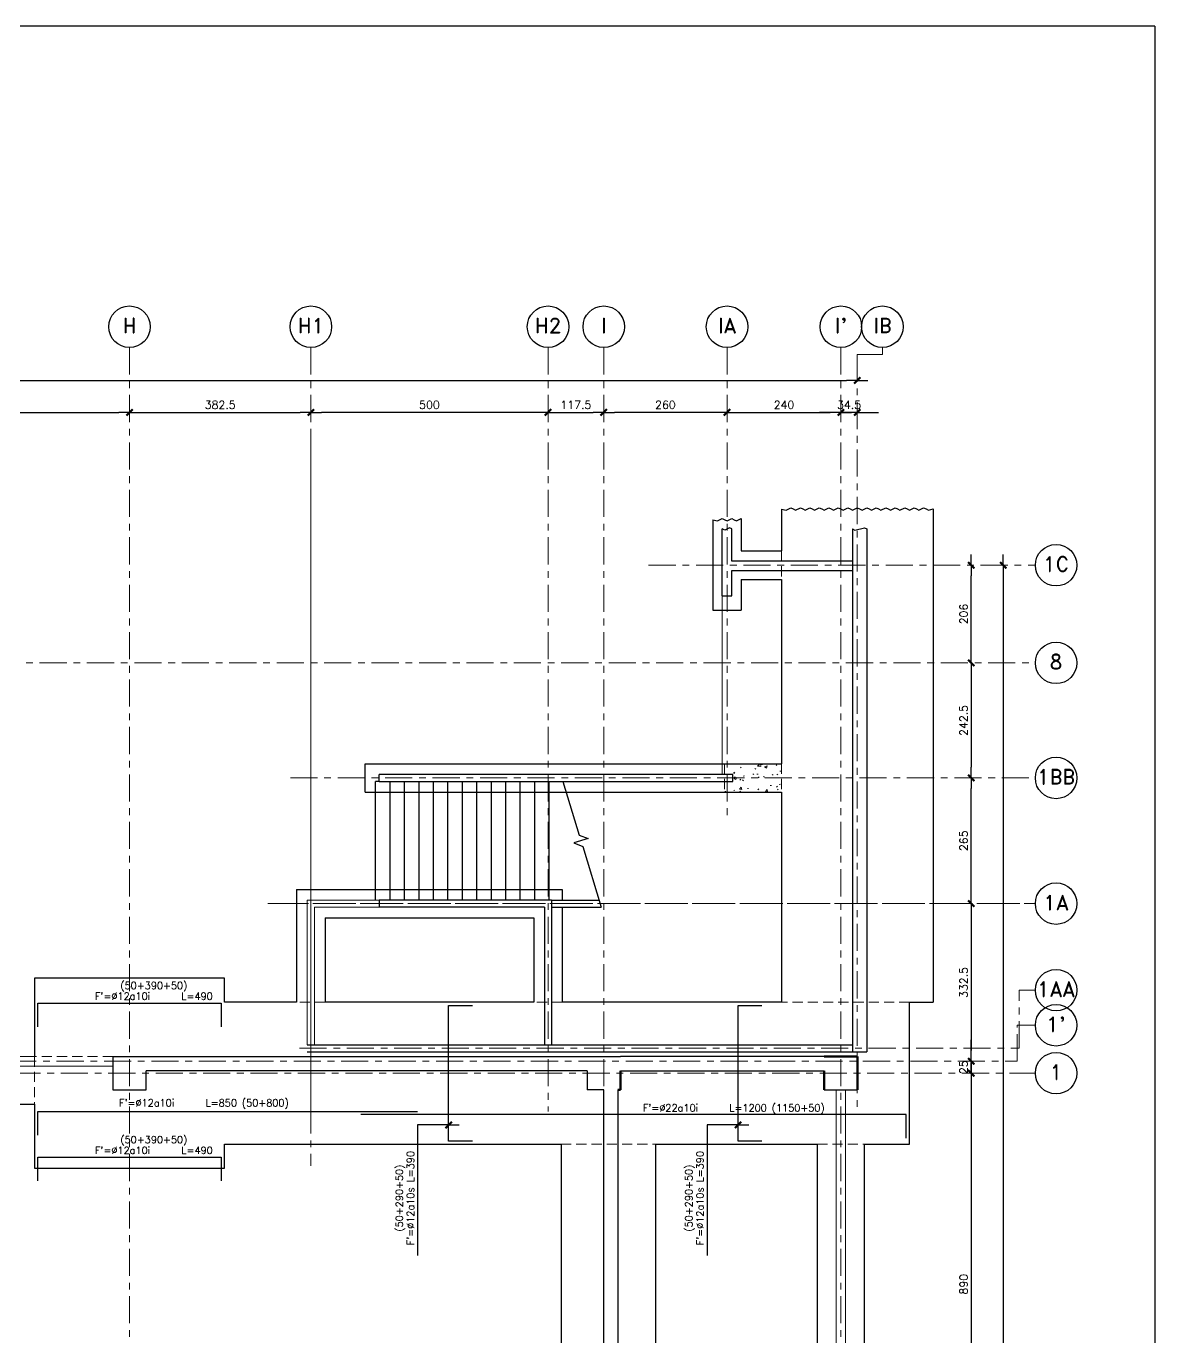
# Model space of a CAD drawing. Extents: x -4 to 6083, y -4 to 8618.
# Drawn here: x 3703 to 6083, y 5854 to 8618 of the extents above; entities that cross this region are included whole.
import ezdxf
from ezdxf.enums import TextEntityAlignment as Align
from ezdxf.xclip import XClip

# ---------------------------------------------------------------- set-up
doc = ezdxf.new("R2010")
doc.units = 0
doc.header["$LTSCALE"] = 45
doc.header["$MEASUREMENT"] = 0
doc.header["$XCLIPFRAME"] = 0
doc.linetypes.add('2017_67-100$0$Grid Line', pattern=[2.2224999999999997, 1.27, -0.3175, 0.3175, -0.3175])
doc.linetypes.add('2017_67-100$0$RLE-PROYECCION', pattern=[0.7143800000000001, 0.4762500000000001, -0.23813])
doc.layers.get('0').update_dxf_attribs({"linetype": 'CONTINUOUS'})
for name, color, linetype, lineweight in [('2017_67-100$0$A-GENM', 3, 'CONTINUOUS', 15), ('2017_67-100$0$RLE-EJE', 3, 'CONTINUOUS', 25), ('2017_67-100$0$RLE-EJES', 1, '2017_67-100$0$Grid Line', 9), ('2017_67-100$0$RLE-FUNDACION', 3, 'CONTINUOUS', 25), ('2017_67-100$0$RLE-LOSA', 3, 'CONTINUOUS', 15), ('2017_67-100$0$RLE-MURO', 3, 'CONTINUOUS', 25), ('2017_67-100$0$RLE-PILAR', 5, 'CONTINUOUS', 50), ('2017_67-100$0$RLE-PROYECCION', 2, '2017_67-100$0$RLE-PROYECCION', 15), ('2017_67-100$0$RLE-VIGA', 3, 'CONTINUOUS', 15)]:
    doc.layers.add(name, color=color, linetype=linetype, lineweight=lineweight)
for name, color, linetype in [('2017_67-100$0$CONTORNOS', 3, 'CONTINUOUS'), ('2017_67-100$0$RLA-COTAS', 2, 'CONTINUOUS'), ('fe', 7, 'CONTINUOUS'), ('RLA-FORMATO', 7, 'CONTINUOUS'), ('TEXTOS-SM', 3, 'CONTINUOUS')]:
    doc.layers.add(name, color=color, linetype=linetype)
doc.styles.add('2017_67-100$0$ROMAND', font='romand', dxfattribs={"height": 31.5})
doc.styles.add('2017_67-100$0$ROMANS', font='ROMANS.shx', dxfattribs={"height": 16.875})
doc.styles.add('ROMANS', font='ROMANS.shx', dxfattribs={"height": 16.875})
doc.styles.add('ROMANS0', font='romans.shx')
doc.dimstyles.new('2017_67-100$0$ING-75', dxfattribs={"dimscale": 75, "dimtxt": 0.27, "dimasz": 0.3, "dimexe": 0, "dimexo": 0, "dimgap": 0.1, "dimtad": 1, "dimdec": 1, "dimzin": 12, "dimdsep": 46, "dimtxsty": '2017_67-100$0$ROMANS', "dimblk": '2017_67-100$0$TICK1', "dimblk1": '2017_67-100$0$TICK1', "dimblk2": '2017_67-100$0$TICK1', "dimcen": 0.09, "dimclrd": 2, "dimclre": 1, "dimclrt": 3, "dimadec": 0, "dimazin": 0, "dimtfac": 1, "dimtdec": 0, "dimtix": 1, "dimtmove": 2, "dimatfit": 3, "dimldrblk": '2017_67-100$0$TICK1', "dimfxl": 0, "dimfxlon": 1, "dimtolj": 1, "dimtzin": 0, "dimarcsym": 0})
doc.dimstyles.new('ING-75', dxfattribs={"dimscale": 75, "dimtxt": 0.27, "dimasz": 0.3, "dimexe": 0, "dimexo": 0, "dimgap": 0.1, "dimtad": 1, "dimdec": 1, "dimzin": 12, "dimdsep": 46, "dimtxsty": 'ROMANS', "dimblk": 'TICK1', "dimblk1": 'TICK1', "dimblk2": 'TICK1', "dimcen": 0.09, "dimclrd": 2, "dimclre": 1, "dimclrt": 3, "dimadec": 0, "dimazin": 0, "dimtfac": 1, "dimtdec": 0, "dimtix": 1, "dimtmove": 2, "dimatfit": 3, "dimldrblk": 'TICK1', "dimfxl": 0, "dimfxlon": 1, "dimtolj": 1, "dimtzin": 0, "dimarcsym": 0})

# ---------------------------------------------------------------- blocks, each defined once
blk = doc.blocks.new('2017_67-100$0$TICK1')
at = {"color": 2}
for points in [[(0, 0), (-1, 0)], [(1.818989403545856e-12, 0), (1.000000000001819, 0)]]:
    blk.add_lwpolyline(points, dxfattribs=at)
at = {"color": 2, "const_width": 0.2}
blk.add_lwpolyline([(-0.2999999999974534, -0.3000000000001819), (0.3000000000010914, 0.3000000000001819)], dxfattribs=at)
blk = doc.blocks.new('*D22')
at = {"layer": '2017_67-100$0$RLA-COTAS', "color": 2, "lineweight": -2, "transparency": 16777216}
blk.add_line((799.5645789146461, 7870.844550931538), (5314.088385683618, 7870.844550931538), dxfattribs=at)
at = {"layer": '2017_67-100$0$RLA-COTAS', "color": 2, "lineweight": -2, "transparency": 16777216, "xscale": 22.5, "yscale": 22.5, "zscale": 22.5, "rotation": 180}
blk.add_blockref('2017_67-100$0$TICK1', (777.0645789146461, 7870.844550931538), dxfattribs=at)
at = {"layer": '2017_67-100$0$RLA-COTAS', "color": 2, "lineweight": -2, "transparency": 16777216, "xscale": 22.5, "yscale": 22.5, "zscale": 22.5}
blk.add_blockref('2017_67-100$0$TICK1', (5336.588385683618, 7870.844550931538), dxfattribs=at)
at = {"layer": '2017_67-100$0$RLA-COTAS', "color": 3, "transparency": 16777216, "insert": (3056.826482299132, 7886.782050931538), "char_height": 16.875, "attachment_point": 5, "style": '2017_67-100$0$ROMANS'}
blk.add_mtext('\\A1;4559.5', dxfattribs=at)
blk = doc.blocks.new('*D29')
at = {"layer": '2017_67-100$0$RLA-COTAS', "color": 2, "lineweight": -2, "transparency": 16777216}
blk.add_line((2969.564982305362, 7803.344550931538), (3779.564982298241, 7803.344550931538), dxfattribs=at)
at = {"layer": '2017_67-100$0$RLA-COTAS', "color": 2, "lineweight": -2, "transparency": 16777216, "xscale": 22.5, "yscale": 22.5, "zscale": 22.5, "rotation": 180}
blk.add_blockref('2017_67-100$0$TICK1', (2947.064982305362, 7803.344550931538), dxfattribs=at)
at = {"layer": '2017_67-100$0$RLA-COTAS', "color": 2, "lineweight": -2, "transparency": 16777216, "xscale": 22.5, "yscale": 22.5, "zscale": 22.5}
blk.add_blockref('2017_67-100$0$TICK1', (3802.064982298241, 7803.344550931538), dxfattribs=at)
at = {"layer": '2017_67-100$0$RLA-COTAS', "color": 3, "transparency": 16777216, "insert": (3374.564982301802, 7819.282050931538), "char_height": 16.875, "attachment_point": 5, "style": '2017_67-100$0$ROMANS'}
blk.add_mtext('\\A1;855', dxfattribs=at)
blk = doc.blocks.new('*D30')
at = {"layer": '2017_67-100$0$RLA-COTAS', "color": 2, "lineweight": -2, "transparency": 16777216}
blk.add_line((3824.564982298241, 7803.344550931538), (4162.06498229502, 7803.344550931538), dxfattribs=at)
at = {"layer": '2017_67-100$0$RLA-COTAS', "color": 2, "lineweight": -2, "transparency": 16777216, "xscale": 22.5, "yscale": 22.5, "zscale": 22.5, "rotation": 180}
blk.add_blockref('2017_67-100$0$TICK1', (3802.064982298241, 7803.344550931538), dxfattribs=at)
at = {"layer": '2017_67-100$0$RLA-COTAS', "color": 2, "lineweight": -2, "transparency": 16777216, "xscale": 22.5, "yscale": 22.5, "zscale": 22.5}
blk.add_blockref('2017_67-100$0$TICK1', (4184.56498229502, 7803.344550931538), dxfattribs=at)
at = {"layer": '2017_67-100$0$RLA-COTAS', "color": 3, "transparency": 16777216, "insert": (3993.314982296631, 7819.282050931538), "char_height": 16.875, "attachment_point": 5, "style": '2017_67-100$0$ROMANS'}
blk.add_mtext('\\A1;382.5', dxfattribs=at)
blk = doc.blocks.new('*D31')
at = {"layer": '2017_67-100$0$RLA-COTAS', "color": 2, "lineweight": -2, "transparency": 16777216}
blk.add_line((4707.06498227392, 7803.344550931538), (4779.56498229141, 7803.344550931538), dxfattribs=at)
at = {"layer": '2017_67-100$0$RLA-COTAS', "color": 2, "lineweight": -2, "transparency": 16777216, "xscale": 22.5, "yscale": 22.5, "zscale": 22.5, "rotation": 180}
blk.add_blockref('2017_67-100$0$TICK1', (4684.56498227392, 7803.344550931538), dxfattribs=at)
at = {"layer": '2017_67-100$0$RLA-COTAS', "color": 2, "lineweight": -2, "transparency": 16777216, "xscale": 22.5, "yscale": 22.5, "zscale": 22.5}
blk.add_blockref('2017_67-100$0$TICK1', (4802.06498229141, 7803.344550931538), dxfattribs=at)
at = {"layer": '2017_67-100$0$RLA-COTAS', "color": 3, "transparency": 16777216, "insert": (4743.314982282665, 7819.282050931538), "char_height": 16.875, "attachment_point": 5, "style": '2017_67-100$0$ROMANS'}
blk.add_mtext('\\A1;117.5', dxfattribs=at)
blk = doc.blocks.new('*D32')
at = {"layer": '2017_67-100$0$RLA-COTAS', "color": 2, "lineweight": -2, "transparency": 16777216}
blk.add_line((5644.352397635053, 7458.587483501855), (5644.352397635053, 3598.971936074139), dxfattribs=at)
at = {"layer": '2017_67-100$0$RLA-COTAS', "color": 2, "lineweight": -2, "transparency": 16777216, "xscale": 22.5, "yscale": 22.5, "zscale": 22.5}
for p, rotation in [((5644.352397635053, 7481.087483501855), 90), ((5644.352397635053, 3576.471936074139), 270)]:
    blk.add_blockref('2017_67-100$0$TICK1', p, dxfattribs=dict(at, rotation=rotation))
at = {"layer": '2017_67-100$0$RLA-COTAS', "color": 3, "transparency": 16777216, "insert": (5628.414897635052, 5528.779709787998), "char_height": 16.875, "attachment_point": 5, "rotation": 90, "style": '2017_67-100$0$ROMANS'}
blk.add_mtext('\\A1;3904.6', dxfattribs=at)
blk = doc.blocks.new('*D33')
at = {"layer": '2017_67-100$0$RLA-COTAS', "color": 2, "lineweight": -2, "transparency": 16777216}
blk.add_line((5576.852397635061, 6745.130590701296), (5576.852397635061, 6457.627816945794), dxfattribs=at)
at = {"layer": '2017_67-100$0$RLA-COTAS', "color": 2, "lineweight": -2, "transparency": 16777216, "xscale": 22.5, "yscale": 22.5, "zscale": 22.5}
for p, rotation in [((5576.852397635061, 6767.630590701296), 90), ((5576.852397635061, 6435.127816945794), 270)]:
    blk.add_blockref('2017_67-100$0$TICK1', p, dxfattribs=dict(at, rotation=rotation))
at = {"layer": '2017_67-100$0$RLA-COTAS', "color": 3, "transparency": 16777216, "insert": (5560.914897635059, 6601.379203823546), "char_height": 16.875, "attachment_point": 5, "rotation": 90, "style": '2017_67-100$0$ROMANS'}
blk.add_mtext('\\A1;332.5', dxfattribs=at)
blk = doc.blocks.new('*D34')
at = {"layer": '2017_67-100$0$RLA-COTAS', "color": 2, "lineweight": -2, "transparency": 16777216}
for p, q in [((5576.852397635061, 6457.627816945794), (5576.852397635061, 6480.127816945794)), ((5576.852397635061, 6435.127816945794), (5576.852397635061, 6410.144482478068)), ((5576.852397635061, 6387.644482478068), (5576.852397635061, 6365.144482478068))]:
    blk.add_line(p, q, dxfattribs=at)
at = {"layer": '2017_67-100$0$RLA-COTAS', "color": 2, "lineweight": -2, "transparency": 16777216, "xscale": 22.5, "yscale": 22.5, "zscale": 22.5}
for p, rotation in [((5576.852397635061, 6435.127816945794), 270), ((5576.852397635061, 6410.144482478068), 90)]:
    blk.add_blockref('2017_67-100$0$TICK1', p, dxfattribs=dict(at, rotation=rotation))
at = {"layer": '2017_67-100$0$RLA-COTAS', "color": 3, "transparency": 16777216, "insert": (5560.914897635059, 6422.636149711932), "char_height": 16.875, "attachment_point": 5, "rotation": 90, "style": '2017_67-100$0$ROMANS'}
blk.add_mtext('\\A1;25', dxfattribs=at)
blk = doc.blocks.new('*D35')
at = {"layer": '2017_67-100$0$RLA-COTAS', "color": 2, "lineweight": -2, "transparency": 16777216}
blk.add_line((5576.852397635058, 6387.644482478068), (5576.852397635057, 5542.644482476084), dxfattribs=at)
at = {"layer": '2017_67-100$0$RLA-COTAS', "color": 2, "lineweight": -2, "transparency": 16777216, "xscale": 22.5, "yscale": 22.5, "zscale": 22.5}
for p, rotation in [((5576.852397635058, 6410.144482478068), 90), ((5576.852397635057, 5520.144482476084), 270)]:
    blk.add_blockref('2017_67-100$0$TICK1', p, dxfattribs=dict(at, rotation=rotation))
at = {"layer": '2017_67-100$0$RLA-COTAS', "color": 3, "transparency": 16777216, "insert": (5560.914897635056, 5965.144482477077), "char_height": 16.875, "attachment_point": 5, "rotation": 90, "style": '2017_67-100$0$ROMANS'}
blk.add_mtext('\\A1;890', dxfattribs=at)
blk = doc.blocks.new('*D154')
at = {"layer": '2017_67-100$0$RLA-COTAS', "color": 2, "lineweight": -2, "transparency": 16777216}
blk.add_line((4662.06498227392, 7803.344550931538), (4207.06498229502, 7803.344550931538), dxfattribs=at)
at = {"layer": '2017_67-100$0$RLA-COTAS', "color": 2, "lineweight": -2, "transparency": 16777216, "xscale": 22.5, "yscale": 22.5, "zscale": 22.5, "rotation": 180}
blk.add_blockref('2017_67-100$0$TICK1', (4184.56498229502, 7803.344550931538), dxfattribs=at)
at = {"layer": '2017_67-100$0$RLA-COTAS', "color": 2, "lineweight": -2, "transparency": 16777216, "xscale": 22.5, "yscale": 22.5, "zscale": 22.5}
blk.add_blockref('2017_67-100$0$TICK1', (4684.56498227392, 7803.344550931538), dxfattribs=at)
at = {"layer": '2017_67-100$0$RLA-COTAS', "color": 3, "transparency": 16777216, "insert": (4434.56498228447, 7819.282050931538), "char_height": 16.875, "attachment_point": 5, "style": '2017_67-100$0$ROMANS'}
blk.add_mtext('\\A1;500', dxfattribs=at)
blk = doc.blocks.new('*D155')
at = {"layer": '2017_67-100$0$RLA-COTAS', "color": 2, "lineweight": -2, "transparency": 16777216}
blk.add_line((5039.564982318218, 7803.344550931538), (4824.564982291407, 7803.344550931538), dxfattribs=at)
at = {"layer": '2017_67-100$0$RLA-COTAS', "color": 2, "lineweight": -2, "transparency": 16777216, "xscale": 22.5, "yscale": 22.5, "zscale": 22.5, "rotation": 180}
blk.add_blockref('2017_67-100$0$TICK1', (4802.064982291407, 7803.344550931538), dxfattribs=at)
at = {"layer": '2017_67-100$0$RLA-COTAS', "color": 2, "lineweight": -2, "transparency": 16777216, "xscale": 22.5, "yscale": 22.5, "zscale": 22.5}
blk.add_blockref('2017_67-100$0$TICK1', (5062.064982318218, 7803.344550931538), dxfattribs=at)
at = {"layer": '2017_67-100$0$RLA-COTAS', "color": 3, "transparency": 16777216, "insert": (4932.064982304812, 7819.282050931538), "char_height": 16.875, "attachment_point": 5, "style": '2017_67-100$0$ROMANS'}
blk.add_mtext('\\A1;260', dxfattribs=at)
blk = doc.blocks.new('*D156')
at = {"layer": '2017_67-100$0$RLA-COTAS', "color": 2, "lineweight": -2, "transparency": 16777216}
blk.add_line((5084.564982318221, 7803.34455093153), (5279.56498229209, 7803.34455093153), dxfattribs=at)
at = {"layer": '2017_67-100$0$RLA-COTAS', "color": 2, "lineweight": -2, "transparency": 16777216, "xscale": 22.5, "yscale": 22.5, "zscale": 22.5, "rotation": 180}
blk.add_blockref('2017_67-100$0$TICK1', (5062.064982318221, 7803.34455093153), dxfattribs=at)
at = {"layer": '2017_67-100$0$RLA-COTAS', "color": 2, "lineweight": -2, "transparency": 16777216, "xscale": 22.5, "yscale": 22.5, "zscale": 22.5}
blk.add_blockref('2017_67-100$0$TICK1', (5302.06498229209, 7803.34455093153), dxfattribs=at)
at = {"layer": '2017_67-100$0$RLA-COTAS', "color": 3, "transparency": 16777216, "insert": (5182.064982305155, 7819.28205093153), "char_height": 16.875, "attachment_point": 5, "style": '2017_67-100$0$ROMANS'}
blk.add_mtext('\\A1;240', dxfattribs=at)
blk = doc.blocks.new('*D157')
at = {"layer": '2017_67-100$0$RLA-COTAS', "color": 2, "lineweight": -2, "transparency": 16777216}
for p, q in [((5279.56498229209, 7803.344550931529), (5257.06498229209, 7803.344550931529)), ((5336.588385683617, 7803.344550931529), (5302.06498229209, 7803.344550931529)), ((5359.088385683617, 7803.344550931529), (5381.588385683617, 7803.344550931529))]:
    blk.add_line(p, q, dxfattribs=at)
at = {"layer": '2017_67-100$0$RLA-COTAS', "color": 2, "lineweight": -2, "transparency": 16777216, "xscale": 22.5, "yscale": 22.5, "zscale": 22.5}
for p, rotation in [((5302.06498229209, 7803.344550931529), 359.9999999999998), ((5336.588385683617, 7803.344550931529), 179.9999999999998)]:
    blk.add_blockref('2017_67-100$0$TICK1', p, dxfattribs=dict(at, rotation=rotation))
at = {"layer": '2017_67-100$0$RLA-COTAS', "color": 3, "transparency": 16777216, "insert": (5319.326683987855, 7819.282050931529), "char_height": 16.875, "attachment_point": 5, "style": '2017_67-100$0$ROMANS'}
blk.add_mtext('\\A1;34.5', dxfattribs=at)
blk = doc.blocks.new('*D158')
at = {"layer": '2017_67-100$0$RLA-COTAS', "color": 2, "lineweight": -2, "transparency": 16777216}
blk.add_line((5576.852397635061, 6790.130590701297), (5576.852397635061, 7010.130690148739), dxfattribs=at)
at = {"layer": '2017_67-100$0$RLA-COTAS', "color": 2, "lineweight": -2, "transparency": 16777216, "xscale": 22.5, "yscale": 22.5, "zscale": 22.5}
for p, rotation in [((5576.852397635061, 7032.630690148739), 90), ((5576.852397635061, 6767.630590701297), 270)]:
    blk.add_blockref('2017_67-100$0$TICK1', p, dxfattribs=dict(at, rotation=rotation))
at = {"layer": '2017_67-100$0$RLA-COTAS', "color": 3, "transparency": 16777216, "insert": (5560.914897635059, 6900.130640425019), "char_height": 16.875, "attachment_point": 5, "rotation": 90, "style": '2017_67-100$0$ROMANS'}
blk.add_mtext('\\A1;265', dxfattribs=at)
blk = doc.blocks.new('*D159')
at = {"layer": '2017_67-100$0$RLA-COTAS', "color": 2, "lineweight": -2, "transparency": 16777216}
blk.add_line((5576.852397635061, 7252.627816945796), (5576.852397635061, 7055.130690148739), dxfattribs=at)
at = {"layer": '2017_67-100$0$RLA-COTAS', "color": 2, "lineweight": -2, "transparency": 16777216, "xscale": 22.5, "yscale": 22.5, "zscale": 22.5}
for p, rotation in [((5576.852397635061, 7275.127816945796), 90), ((5576.852397635061, 7032.630690148739), 270)]:
    blk.add_blockref('2017_67-100$0$TICK1', p, dxfattribs=dict(at, rotation=rotation))
at = {"layer": '2017_67-100$0$RLA-COTAS', "color": 3, "transparency": 16777216, "insert": (5560.914897635059, 7153.879253547268), "char_height": 16.875, "attachment_point": 5, "rotation": 90, "style": '2017_67-100$0$ROMANS'}
blk.add_mtext('\\A1;242.5', dxfattribs=at)
blk = doc.blocks.new('*D160')
at = {"layer": '2017_67-100$0$RLA-COTAS', "color": 2, "lineweight": -2, "transparency": 16777216}
blk.add_line((5576.852397635061, 7297.627816945795), (5576.852397635061, 7458.587483501855), dxfattribs=at)
at = {"layer": '2017_67-100$0$RLA-COTAS', "color": 2, "lineweight": -2, "transparency": 16777216, "xscale": 22.5, "yscale": 22.5, "zscale": 22.5}
for p, rotation in [((5576.852397635061, 7481.087483501855), 90), ((5576.852397635061, 7275.127816945795), 270)]:
    blk.add_blockref('2017_67-100$0$TICK1', p, dxfattribs=dict(at, rotation=rotation))
at = {"layer": '2017_67-100$0$RLA-COTAS', "color": 3, "transparency": 16777216, "insert": (5560.914897635059, 7378.107650223826), "char_height": 16.875, "attachment_point": 5, "rotation": 90, "style": '2017_67-100$0$ROMANS'}
blk.add_mtext('\\A1;206', dxfattribs=at)
blk = doc.blocks.new('TICK1')
at = {"color": 2}
for points in [[(0, 0), (-1, 0)], [(1.818989403545856e-12, 0), (1.000000000001819, 0)]]:
    blk.add_lwpolyline(points, dxfattribs=at)
at = {"color": 2, "const_width": 0.2}
blk.add_lwpolyline([(-0.2999999999974534, -0.3000000000001819), (0.3000000000010914, 0.3000000000001819)], dxfattribs=at)
blk = doc.blocks.new('2017_67-100')
at = {"layer": '2017_67-100$0$A-GENM'}
h = blk.add_hatch(dxfattribs=at)
h.set_pattern_fill('FP_1', color=1, style=0, pattern_type=2)
h.set_pattern_definition([(49.99999999999999, (4817.204797751503, 5914.94165106125), (54.65545265187882, -4.781508174021333), [5.715, -62.865]), (355, (4817.204797751503, 5914.94165106125), (-10.57276311163343, 57.31658392808562), [4.572, -50.292]), (100.451, (4821.759797751503, 5914.54365106125), (44.08276863924459, 52.53490800504778), [4.857, -53.427]), (46.184, (4817.204797751503, 5930.181651061251), (81.3237374749907, -12.61291009635739), [8.572000000000001, -94.29700000000001]), (96.63599999999998, (4823.981797751503, 5929.13065106125), (71.22119100079811, 74.22871841428919), [7.285999999999995, -80.14099999999992]), (351.184, (4817.204797751503, 5930.181651061251), (71.22166287368698, 74.22739056107845), [6.858, -75.438]), (21, (4824.824797751503, 5926.37165106125), (45.48461482990533, -30.67949052339619), [5.715, -62.865]), (326, (4824.824797751503, 5926.37165106125), (18.54048431164146, 55.25599111851833), [4.572, -50.292]), (71.45100000000001, (4828.614797751503, 5923.814651061251), (64.02508699675332, 24.57631553057068), [4.857, -53.427]), (37.50000000000001, (4817.204797751503, 5914.94165106125), (0.9260946730517272, 25.36671832651093), [2.515, -47.168, 2.515, -48.53899999999999, -50.483]), (37.50000000000001, (4817.204797751503, 5914.94165106125), (0.9260946730517272, 25.36671832651093), [-100.736, 2.515, -47.968]), (7.499999999999999, (4817.204797751503, 5914.94165106125), (20.04558093537934, 30.0545945732621), [2.515, -26.594, 2.515, -46.025, -19.241]), (7.499999999999999, (4817.204797751503, 5914.94165106125), (20.04558093537934, 30.0545945732621), [-77.648, 2.515, -16.726]), (327.5, (4800.211797751503, 5914.94165106125), (40.67681644391325, -1.718819358800854), [2.515, -16.535, 2.515, -56.92100000000001, -78.867]), (327.5, (4800.211797751503, 5914.94165106125), (40.67681644391325, -1.718819358800854), [-78.486, 2.515, -76.352]), (317.5, (4792.591797751503, 5914.94165106125), (44.43831580999535, 7.627942315665305), [2.515, -22.25, 2.515, -36.957, -56.007]), (317.5, (4792.591797751503, 5914.94165106125), (44.43831580999535, 7.627942315665305), [-64.237, 2.515, -53.492])])
h.paths.add_polyline_path([(5176.579646395261, 7002.625729211238), (5176.824503555997, 7062.63069014874), (5056.702074975632, 7062.633170617493), (5056.457217814896, 7002.628209679991), (5056.579646395263, 7002.63069014874)])
at = {"layer": '2017_67-100$0$CONTORNOS'}
for p, q in [((4321.064982273918, 6775.130590701245), (4321.064982273918, 7025.130690148687)), ((4328.693694022837, 7025.130690148687), (4321.064982273917, 7025.130690148686)), ((4351.564982273918, 6775.130590701245), (4351.564982273918, 7025.130690148687)), ((4382.064982273918, 6775.130590701245), (4382.064982273918, 7025.130690148687)), ((4412.564982273918, 6775.130590701245), (4412.564982273918, 7025.130690148687)), ((4443.064982273918, 6775.130590701245), (4443.064982273918, 7025.130690148687)), ((4473.564982273918, 6775.130590701245), (4473.564982273918, 7025.130690148687)), ((4504.064982273918, 6775.130590701245), (4504.064982273918, 7025.130690148687)), ((4534.564982273918, 6775.130590701245), (4534.564982273918, 7025.130690148687)), ((4565.064982273918, 6775.130590701245), (4565.064982273918, 7025.130690148687)), ((4595.564982273918, 6775.130590701245), (4595.564982273918, 7025.130690148687)), ((4626.064982273918, 6775.130590701245), (4626.064982273918, 7025.130690148687)), ((4656.564982273918, 6775.130590701245), (4656.564982273918, 7025.130690148687)), ((4687.064982273918, 6775.130590701245), (4687.064982273917, 7025.130690148687)), ((4715.864542981246, 7025.130690148687), (4750.261764692678, 6912.278867988924)), ((4750.261764692678, 6912.278867988924), (4769.149827436194, 6904.759113285674)), ((4769.149827436194, 6904.759113285674), (4738.779258526298, 6895.502167564256)), ((4738.779258526298, 6895.502167564256), (4757.667321269813, 6887.982412861007)), ((4757.667321269813, 6887.982412861007), (4796.636541162552, 6760.130590701245)), ((4692.064982273918, 6775.130590701245), (4792.064542981246, 6775.130590701245)), ((4692.064982273918, 6760.130590701245), (4796.636541162551, 6760.130590701245))]:
    blk.add_line(p, q, dxfattribs=at)
at = {"layer": '2017_67-100$0$CONTORNOS', "color": 2}
for points in [[(5176.579646395265, 7599.445365089282), (5186.588385683619, 7597.151191934518), (5196.588385683618, 7602.151191934518), (5201.588385683618, 7599.651191934518), (5206.588385683618, 7597.151191934518), (5216.588385683617, 7602.151191934518), (5221.588385683617, 7599.651191934518), (5226.588385683617, 7597.151191934518), (5236.588385683616, 7602.151191934518), (5241.588385683616, 7599.651191934518), (5246.588385683616, 7597.151191934518), (5256.588385683615, 7602.151191934518), (5261.588385683615, 7599.651191934518), (5266.588385683615, 7597.151191934518), (5276.588385683614, 7602.151191934518), (5281.588385683614, 7599.651191934518), (5286.588385683614, 7597.151191934518), (5296.588385683614, 7602.151191934518), (5301.588385683614, 7599.651191934518), (5306.588385683614, 7597.151191934518), (5316.588385683613, 7602.151191934518), (5321.588385683613, 7599.651191934518), (5326.588385683613, 7597.151191934518), (5336.588385683612, 7602.151191934518), (5341.588385683612, 7599.651191934518), (5346.588385683612, 7597.151191934518), (5356.588385683611, 7602.151191934518), (5361.588385683611, 7599.651191934518), (5366.588385683611, 7597.151191934518), (5376.58838568361, 7602.151191934518), (5381.58838568361, 7599.651191934518), (5386.58838568361, 7597.151191934518), (5396.588385683609, 7602.151191934518), (5401.588385683609, 7599.651191934518), (5406.588385683609, 7597.151191934518), (5416.588385683608, 7602.151191934518), (5421.588385683608, 7599.651191934518), (5426.588385683608, 7597.151191934518), (5436.588385683607, 7602.151191934518), (5441.588385683607, 7599.651191934518), (5446.588385683607, 7597.151191934518), (5456.588385683606, 7602.151191934518), (5461.588385683606, 7599.651191934518), (5466.588385683606, 7597.151191934518), (5476.588385683605, 7602.151191934518), (5481.588385683605, 7599.651191934518), (5486.588385683605, 7597.151191934518), (5496.58967331451, 7599.651191934525)], [(5032.064982318218, 7576.906817872121), (5042.073721606573, 7574.612644717356), (5052.073721606572, 7579.612644717356), (5057.073721606572, 7577.112644717356), (5062.073721606572, 7574.612644717356), (5072.073721606571, 7579.612644717356), (5077.073721606571, 7577.112644717356), (5082.073721606571, 7574.612644717356), (5092.064982318218, 7579.60827507318)], [(5072.064982312289, 7557.680034085968), (5067.06498231377, 7560.180034085227), (5057.064982316734, 7555.180034086709), (5052.064982318216, 7557.680034085968)], [(5326.588385683617, 7557.680034082579), (5331.588385683617, 7555.180034082579), (5351.588385683616, 7560.180034082579), (5356.588385683616, 7557.680034082579)]]:
    blk.add_lwpolyline(points, dxfattribs=at)
at = {"layer": '2017_67-100$0$RLE-EJE'}
for centre in [(3802.064982298242, 7983.877817041729), (4184.564982295019, 7983.877817041725), (4684.564982273919, 7983.877817041725), (4802.064982291408, 7983.877817041725), (5062.064982318216, 7983.877817041725), (5302.06498229209, 7983.877817041724), (5389.56498229209, 7983.877817041724), (5755.830802170471, 7481.087483501855), (5755.830802170535, 7275.127816945793), (5755.830802170483, 7032.630690148739), (5755.830802170491, 6767.630590701296), (5755.830802170535, 6585.144482478072), (5755.830802170533, 6511.049255544826), (5755.830802170532, 6410.144482478066)]:
    blk.add_circle(centre, 43.75, dxfattribs=at)
at = {"layer": '2017_67-100$0$RLE-EJES'}
for p, q in [((3802.064982298242, 7940.127817041729), (3802.064982298229, 3264.930742998955)), ((4184.564982295021, 7940.127817041725), (4184.564982295016, 6214.889419274154)), ((4684.56498227392, 7940.127817041725), (4684.564982273917, 6329.385760998265)), ((4802.064982291409, 7940.127817041725), (4802.064982291396, 3264.930742998953)), ((5062.064982318218, 7940.127817041725), (5062.064982318215, 6940.529514412281)), ((5302.064982292091, 7940.127817041724), (5302.064982292078, 3293.474761585808)), ((5389.56498229209, 7940.127817041724), (5389.56498229209, 7925.127817041724)), ((5336.588385683618, 7925.127817041725), (5336.588385683613, 6327.375355434419)), ((5389.56498229209, 7925.127817041724), (5336.588385683618, 7925.127817041725)), ((4184.564982295018, 7754.722748930967), (4184.564982295015, 6329.385760998265)), ((4896.581220306507, 7481.087483501857), (5712.080802170471, 7481.087483501855)), ((312.0645789152477, 7275.127816945812), (5712.080802170535, 7275.127816945795)), ((4141.241842977324, 7032.630690148743), (5712.080802170483, 7032.630690148739)), ((4093.523869841923, 6767.630590701229), (5712.080802170524, 6767.630590701281)), ((4117.173712906377, 6767.6305907013), (5712.080802170491, 6767.630590701296)), ((5677.840306971446, 6585.144482478073), (5712.080802170535, 6585.144482478072)), ((5677.840306971445, 6462.627816949125), (5677.840306971445, 6585.144482478072)), ((5674.086301478314, 6435.127816945793), (5674.086301478314, 6511.049255544826)), ((5674.086301478314, 6511.049255544826), (5712.080802170533, 6511.049255544826)), ((4160.450269080518, 6462.627816949078), (5677.840306971446, 6462.627816949125)), ((347.9236662625653, 6435.127816945811), (5674.086301478314, 6435.127816945793)), ((356.8654863439933, 6410.144482478148), (5712.080802170532, 6410.144482478066))]:
    blk.add_line(p, q, dxfattribs=at)
at = {"layer": '2017_67-100$0$RLE-FUNDACION'}
for p, q in [((5176.579646395265, 7599.445365089282), (5176.579646395265, 7511.087483501857)), ((5496.58967331451, 7599.651191934525), (5496.589673314507, 6560.127816945797)), ((5032.064982318218, 7576.906817872121), (5032.064982318218, 7386.650690132607)), ((5092.064982318218, 7579.60827507318), (5092.064982318218, 7511.087483501857)), ((5092.064982318219, 7511.087483501857), (5176.579646395265, 7511.087483501857)), ((5092.064982318218, 7451.087483501858), (5092.064982318218, 7386.650690139388)), ((5092.064982318219, 7451.087483501858), (5176.579646395264, 7451.087483501859)), ((5176.579646395264, 7451.087483501859), (5176.579646395264, 7062.630690148739)), ((5032.064982318218, 7386.650690132607), (5092.064982318218, 7386.650690139389)), ((4298.693694022839, 7062.630690148742), (5176.579646395262, 7062.630690148739)), ((4298.693694022839, 7002.630690148742), (4298.693694022839, 7062.630690148742)), ((4298.693694022839, 7002.630690148742), (5176.579646395261, 7002.63069014874)), ((5176.579646395263, 7002.63069014874), (5176.579646395261, 6560.127816945792)), ((4154.564982295018, 6797.630590701231), (4714.56498227392, 6797.630590701249)), ((4154.564982295018, 6797.630590701231), (4154.564982295018, 6560.127816945798)), ((4714.56498227392, 6797.630590701249), (4714.564982273921, 6775.130590701244)), ((4714.56498227392, 6760.130590701245), (4714.56498227392, 6560.127816945795)), ((4214.564982295018, 6737.630590701233), (4654.56498227392, 6737.630590701247)), ((4214.564982295018, 6737.630590701233), (4214.564982295018, 6560.127816945797)), ((4654.56498227392, 6737.630590701247), (4654.56498227392, 6560.127816945796)), ((3602.064982298196, 6610.144482478139), (3602.064982298195, 6445.127816949097)), ((4002.064982298195, 6610.144482478137), (3602.064982298195, 6610.144482478139)), ((4002.064982298196, 6560.127816945798), (4002.064982298195, 6610.144482478137)), ((4154.564982295018, 6560.127816945797), (4002.064982298196, 6560.127816945798)), ((4654.56498227392, 6560.127816945796), (4214.564982295018, 6560.127816945798)), ((5176.579646395261, 6560.127816945795), (4714.56498227392, 6560.127816945796)), ((5446.588385683613, 6260.127816945784), (5446.588385683613, 6560.127816945794)), ((5446.588385683614, 6560.127816945794), (5496.589673314507, 6560.127816945798)), ((2837.064982298194, 6345.127816949105), (3602.064982298195, 6345.127816949102)), ((3602.064982298195, 6345.127816949102), (3602.064982298195, 6210.144482478139)), ((4002.064982298195, 6210.144482478137), (4002.064982298194, 6260.127816945798)), ((4002.064982298195, 6260.127816945798), (4712.06498229142, 6260.127816945786)), ((4712.06498229142, 6260.127816945784), (4712.064982291418, 5550.144482476154)), ((4912.064982291419, 5670.144482476153), (4912.06498229142, 6260.127816945784)), ((4912.06498229142, 6260.127816945786), (5252.064982292086, 6260.127816945785)), ((5252.064982292086, 6260.127816945785), (5252.064982292084, 5670.144482476152)), ((5352.064982292085, 5670.144482476151), (5352.064982292086, 6260.127816945784)), ((5352.064982292086, 6260.127816945784), (5446.588385683613, 6260.127816945784)), ((3602.064982298195, 6210.144482478139), (4002.064982298195, 6210.144482478137))]:
    blk.add_line(p, q, dxfattribs=at)
at = {"layer": '2017_67-100$0$RLE-LOSA'}
blk.add_line((5052.064982318216, 7416.650690134868), (5052.064982318216, 7040.130690148686), dxfattribs=at)
at = {"layer": '2017_67-100$0$RLE-MURO'}
for p, q in [((5052.064982318216, 7416.650690134868), (5052.064982318216, 7557.680034085968)), ((5072.064982312289, 7489.837483505192), (5072.064982312289, 7557.680034085968)), ((5326.588385683617, 7557.680034082579), (5326.588385683614, 6455.127816949105)), ((5356.588385683616, 7557.680034082579), (5356.588385683615, 6455.127816949105)), ((5326.588385683616, 7489.837483499625), (5072.064982312289, 7489.837483505192)), ((5072.064982318216, 7416.650690137128), (5072.064982313926, 7469.837483502148)), ((5072.064982313926, 7469.837483502148), (5326.588385683617, 7469.837483496583)), ((5052.064982318216, 7416.650690134868), (5072.064982318216, 7416.650690137128)), ((5074.088385645501, 7040.130690148687), (4328.693694022837, 7040.130690148687)), ((4328.693694022837, 7025.130690148687), (4328.693694022837, 7040.130690148687)), ((4328.693694022837, 7025.130690148687), (5074.088385645501, 7025.130690148687)), ((5074.088385645501, 7025.130690148687), (5074.088385645501, 7040.130690148687)), ((4692.064982273918, 6775.130590701245), (4328.693694022837, 6775.130590701244)), ((4328.693694022837, 6775.130590701244), (4328.693694022837, 6760.130590701245)), ((4692.064982273918, 6775.130590701245), (4692.064982273919, 6470.127816949107)), ((4677.064982273919, 6760.130590701245), (4328.693694022837, 6760.130590701245)), ((4677.064982273919, 6760.130590701245), (4677.064982273919, 6470.127816949107)), ((4177.064982295015, 6470.127816949105), (5326.588385683614, 6470.127816949105)), ((3767.064982298194, 6445.127816949101), (3767.064982298194, 6375.127816949101)), ((3767.064982298194, 6445.127816949101), (4837.064982291362, 6445.127816949101)), ((4177.064982295015, 6455.127816949106), (5356.588385683615, 6455.127816949105)), ((5267.064982292084, 6445.127816945795), (4837.064982291363, 6445.127816945796)), ((3837.064982298194, 6375.127816949101), (3837.064982298194, 6415.127816949101)), ((4767.064982291362, 6415.127816949101), (3837.064982298194, 6415.127816949101)), ((4767.064982291362, 6415.127816949101), (4767.064982291362, 6375.127816949098)), ((4837.064982291363, 6415.127816945796), (5267.064982292084, 6415.127816945795)), ((3767.064982298194, 6375.127816949101), (3837.064982298194, 6375.127816949101)), ((4802.060021353919, 6375.127816949098), (4767.064982291362, 6375.127816949098)), ((4802.06498229142, 5555.127816945725), (4802.06498229142, 6375.127816949098)), ((4832.06498229142, 6375.127816949098), (4832.06498229142, 5555.127816945725)), ((5267.064982292086, 6375.127816949096), (5292.064982292086, 6375.127816949096)), ((5292.064982292086, 6375.127816949096), (5312.064982292086, 6375.127816949096)), ((5292.064982292086, 6375.127816949096), (5312.064982292086, 6375.127816949096)), ((5312.064982292086, 6375.127816949096), (5337.064982292086, 6375.127816949096))]:
    blk.add_line(p, q, dxfattribs=at)
at = {"layer": '2017_67-100$0$RLE-PILAR'}
for p, q in [((5337.064982292086, 6445.127816949096), (5267.064982292086, 6445.127816949096)), ((5337.064982292086, 6445.127816949096), (5337.064982292086, 6375.127816949096)), ((4837.064982291363, 6415.127816945796), (4837.064982291362, 6375.127816949098)), ((5267.064982292086, 6415.127816945795), (5267.064982292086, 6375.127816949096)), ((4832.06498229142, 6375.127816949098), (4837.064982291362, 6375.127816949098))]:
    blk.add_line(p, q, dxfattribs=at)
at = {"layer": '2017_67-100$0$RLE-PROYECCION'}
for p, q in [((5176.579646395264, 7511.087483501856), (5176.579646395265, 7451.087483501857)), ((5056.579646395265, 7062.630690148741), (5056.579646395263, 7002.630690148744)), ((5176.579646395265, 7062.630690148738), (5176.579646395263, 7002.630690148741)), ((4214.564982295018, 6560.127816945798), (4154.564982295018, 6560.127816945796)), ((4714.56498227392, 6560.127816945796), (4654.56498227392, 6560.127816945796)), ((5446.588385683614, 6560.127816945793), (5176.579646395261, 6560.127816945795)), ((3602.064982298195, 6445.127816949097), (3602.064982298195, 6345.127816949102)), ((3767.064982298194, 6445.127816949101), (3602.064982298195, 6445.127816949101)), ((4712.06498229142, 6260.127816945784), (4912.06498229142, 6260.127816945784)), ((5252.064982292086, 6260.127816945785), (5352.064982292086, 6260.127816945784))]:
    blk.add_line(p, q, dxfattribs=at)
at = {"layer": '2017_67-100$0$RLE-VIGA'}
for p, q in [((4328.693694022837, 6775.130590701244), (4177.064982295014, 6775.130590701244)), ((4177.064982295015, 6470.127816949105), (4177.064982295017, 6775.130590701244)), ((4328.693694022837, 6760.130590701245), (4192.064982295014, 6760.130590701245)), ((4192.064982295015, 6470.127816949105), (4192.064982295017, 6760.130590701244)), ((3602.064982298195, 6445.127816949097), (2837.064982298194, 6445.1278169491)), ((3602.064982298195, 6445.127816949101), (2837.064982298194, 6445.127816949103)), ((3602.064982298195, 6425.127816949101), (2837.064982298194, 6425.127816949103)), ((3767.064982298194, 6425.1278169491), (3602.064982298195, 6425.127816949101)), ((5292.064982292086, 6375.127816949096), (5292.064982292084, 5555.127816945724)), ((5312.064982292084, 5555.127816945724), (5312.064982292086, 6375.127816949096))]:
    blk.add_line(p, q, dxfattribs=at)
at = {"layer": '2017_67-100$0$RLE-EJE', "color": 5, "char_height": 31.25, "width": 1, "attachment_point": 2, "line_spacing_factor": 0.9417779076525876, "style": '2017_67-100$0$ROMAND'}
for s, insert in [('H', (3802.074137512013, 8002.193653729686)), ('H1', (4184.574137508792, 8002.193653729683)), ('H2', (4684.574137487692, 8002.193653729683)), ('I', (4802.07413750518, 8002.193653729683)), ('IA', (5062.074137531989, 8002.193653729683)), ("I'", (5302.074137505862, 8002.193653729682)), ('IB', (5389.574137505862, 8002.193653729682)), ('1C', (5755.637338327402, 7499.219011560515)), ('8', (5755.637338327468, 7293.259345004455)), ('1BB', (5755.637338327415, 7050.762218207399)), ('1A', (5755.637338327422, 6785.762118759956)), ('1AA', (5755.637338327467, 6603.276010536734)), ("1'", (5755.637338327465, 6529.180783603488)), ('1', (5755.637338327464, 6428.276010536727))]:
    blk.add_mtext(s, dxfattribs=dict(at, insert=insert))
at = {"layer": '2017_67-100$0$RLA-COTAS'}
for base, p1, p2, picture, middle in [((5336.588385683618, 7870.844550931538), (777.0645789146461, 7878.344550931538), (5336.588385683618, 7878.344550931537), '*D22', (3056.826482299132, 7886.782050931538)), ((3802.064982298241, 7803.344550931538), (2947.064982305362, 7810.844550931538), (3802.064982298241, 7810.844550931538), '*D29', (3374.564982301802, 7819.282050931538)), ((4184.56498229502, 7803.344550931538), (3802.064982298241, 7810.844550931538), (4184.56498229502, 7810.844550931538), '*D30', (3993.314982296631, 7819.282050931538)), ((4802.06498229141, 7803.344550931538), (4684.56498227392, 7810.844550931537), (4802.06498229141, 7810.844550931539), '*D31', (4743.314982282665, 7819.282050931538)), ((5302.06498229209, 7803.34455093153), (5062.064982318221, 7810.844550931537), (5302.06498229209, 7810.844550931526), '*D156', (5182.064982305155, 7819.28205093153))]:
    dim = blk.add_linear_dim(base=base, p1=p1, p2=p2, dimstyle='2017_67-100$0$ING-75', override={"dimexe": 0, "dimexo": 0, "dimdec": 1, "dimfxl": 0, "dimfxlon": 1}, dxfattribs=at)
    dim.commit()
    dim.dimension.update_dxf_attribs({"geometry": picture, "text_midpoint": middle})
for base, p1, p2, angle, picture, middle in [((4184.56498229502, 7803.344550931538), (4684.56498227392, 7810.844550931537), (4184.56498229502, 7810.844550931538), 180, '*D154', (4434.56498228447, 7819.282050931538)), ((4802.064982291407, 7803.344550931538), (5062.064982318218, 7810.844550931537), (4802.064982291407, 7810.844550931539), 180, '*D155', (4932.064982304812, 7819.282050931538)), ((5302.06498229209, 7803.344550931529), (5336.588385683618, 7810.84455093153), (5302.064982292091, 7810.84455093153), 179.9999999999998, '*D157', (5319.326683987855, 7819.282050931529)), ((5576.852397635061, 7481.087483501855), (5584.35239763506, 7275.127816945795), (5584.352397635061, 7481.087483501855), 270, '*D160', (5560.914897635059, 7378.107650223826)), ((5644.352397635053, 3576.471936074139), (5651.852397635063, 7481.087483501855), (5651.852397635052, 3576.471936074139), 90, '*D32', (5628.414897635052, 5528.779709787998)), ((5576.852397635061, 7032.630690148739), (5584.35239763506, 7275.127816945796), (5584.352397635061, 7032.630690148739), 90.00000000000001, '*D159', (5560.914897635059, 7153.879253547268)), ((5576.852397635061, 7032.630690148739), (5584.352397635062, 6767.630590701297), (5584.352397635061, 7032.630690148739), 270, '*D158', (5560.914897635059, 6900.130640425019)), ((5576.852397635061, 6435.127816945794), (5584.352397635062, 6767.630590701296), (5584.35239763506, 6435.127816945794), 90, '*D33', (5560.914897635059, 6601.379203823546)), ((5576.852397635061, 6410.144482478068), (5584.35239763506, 6435.127816945794), (5584.35239763506, 6410.144482478068), 90, '*D34', (5560.914897635059, 6422.636149711932)), ((5576.852397635057, 5520.144482476084), (5584.35239763506, 6410.144482478068), (5584.352397635057, 5520.144482476084), 90, '*D35', (5560.914897635056, 5965.144482477077))]:
    dim = blk.add_linear_dim(base=base, p1=p1, p2=p2, angle=angle, dimstyle='2017_67-100$0$ING-75', override={"dimexe": 0, "dimexo": 0, "dimdec": 1, "dimfxl": 0, "dimfxlon": 1}, dxfattribs=at)
    dim.commit()
    dim.dimension.update_dxf_attribs({"geometry": picture, "text_midpoint": middle})

msp = doc.modelspace()

# ---------------------------------------------------------------- linework, layer by layer
at = {"layer": 'fe'}
for points in [[(3727.636439920359, 6507.85582386957), (3727.636439920359, 6557.85582386957), (4113.636439920359, 6557.85582386957), (4113.636439920359, 6507.85582386957)], [(4643.58143917202, 6267.12781694579), (4593.58143917202, 6267.12781694579), (4593.58143917202, 6553.12781694579), (4643.58143917202, 6553.12781694579)], [(5253.938225877704, 6267.12781694579), (5203.938225877704, 6267.12781694579), (5203.938225877704, 6553.12781694579), (5253.938225877704, 6553.12781694579)], [(3727.636439920359, 6279.400160115584), (3727.636439920359, 6329.400160115584), (4527.636439920359, 6329.400160115584)], [(5558.159843305777, 6272.97099673262), (5558.159843305777, 6322.97099673262), (4408.159843305777, 6322.97099673262)], [(3727.636439920359, 6183.053659184487), (3727.636439920359, 6233.053659184487), (4113.636439920359, 6233.053659184487), (4113.636439920359, 6183.053659184487)]]:
    msp.add_lwpolyline(points, dxfattribs=at)
at = {"layer": 'RLA-FORMATO', "color": 6, "linetype": 'Continuous'}
for q in [(1.818989403545856e-12, 8617.500000000007), (6082.500000000002, 1.2732925824821e-11)]:
    msp.add_line((6082.500000000004, 8617.500000000013), q, dxfattribs=at)

# ---------------------------------------------------------------- block references
ref = msp.add_blockref('2017_67-100', (118.5714576221653, 0))
XClip(ref).set_block_clipping_path([(100.234828707602, 3085.693878859296), (5901.426398327574, 8269.029209242392)])

# ---------------------------------------------------------------- texts
at = {"layer": 'TEXTOS-SM', "style": 'ROMANS0'}
for s, p in [('(50+390+50)', (3972.050930054233, 6587.444227581621)), ("F'=%%C12a10i     L=490", (3972.050930054233, 6564.98770726949)), ("F'=%%C12a10i     L=850 (50+800)", (4077.636439920359, 6340.066826782251)), ("F'=%%C22a10i     L=1200 (1150+50)", (5194.868159323592, 6329.499361535983)), ('(50+390+50)', (3972.050930054233, 6262.642062896538)), ("F'=%%C12a10i     L=490", (3972.050930054233, 6240.185542584407))]:
    msp.add_text(s, height=15, dxfattribs=at).set_placement(p, align=Align.CENTER)
for s, p in [("F'=%%C12a10s L=390", (4520.654541988279, 6146.642070209101)), ("F'=%%C12a10s L=390", (5131.011328693963, 6146.642070209101)), ('(50+290+50)', (4497.184735182691, 6146.642070209101)), ('(50+290+50)', (5107.541521888375, 6146.642070209101))]:
    msp.add_text(s, height=15, rotation=89.99999999999984, dxfattribs=at).set_placement(p, align=Align.CENTER)

# ---------------------------------------------------------------- leaders
at = {"layer": 'fe'}
for points in [[(4593.58143917202, 6301.063431717455), (4528.191721558394, 6301.063431717455), (4528.191721558394, 6025.945702404721)], [(5203.938225877704, 6301.063431717455), (5138.548508264079, 6301.063431717455), (5138.548508264079, 6025.945702404721)]]:
    msp.add_leader(points, dimstyle='ING-75', override={"dimgap": 0.1, "dimtad": 0}, dxfattribs=at)

doc.saveas('drawing.dxf')
